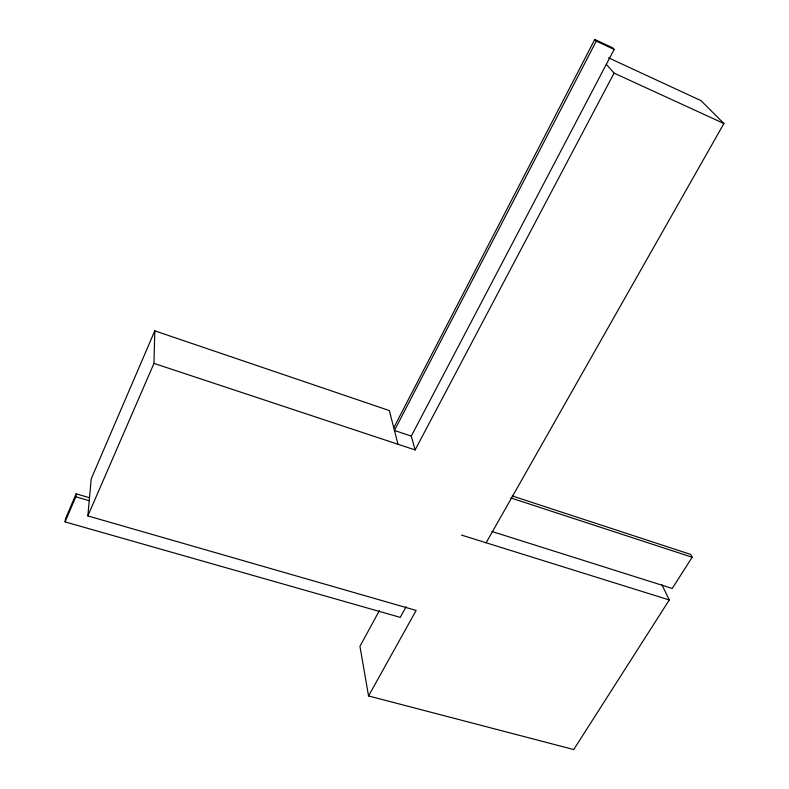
<?xml version="1.0" encoding="UTF-8"?>
<svg xmlns="http://www.w3.org/2000/svg" width="789" height="789" viewBox="0 0 789 789"><rect width="100%" height="100%" fill="white"/><g stroke="black" fill="none" stroke-linecap="round" stroke-linejoin="round"><path stroke-width="1.18" d="M661.833 584.56L669.269 599.965L573.731 749.55L368.552 695.947L416.148 610.439L87.845 515.907L153.973 363.384L154.792 330.838L389.322 410.566L398.011 444.296M87.845 515.907L91.228 478.824L154.792 330.838M406.108 606.751L400.24 617.363L65.093 521.904L75.813 496.804L76.138 493.825L89.502 497.741M65.093 521.904L65.448 518.876L76.138 493.825M393.77 427.756L594.778 39.45L612.57 47.744L614.128 49.431L411.296 436.11L415.113 449.947L153.973 363.384M594.778 39.45L596.277 41.107L394.461 430.469L411.296 436.11M415.113 449.947L614.089 73.111L606.327 64.303M379.381 610.617L359.942 646.319L368.552 695.947M486.132 542.773L723.908 123.528L700.977 100.607L608.536 57.834M512.199 495.926L690.661 554.411L692.15 557.241L672.258 588.466L491.961 531.49M75.813 496.804L89.226 500.719M461.526 535.09L669.269 599.965M510.887 497.967L692.15 557.241M614.089 73.111L723.908 123.528M596.277 41.107L614.128 49.431"/></g></svg>
